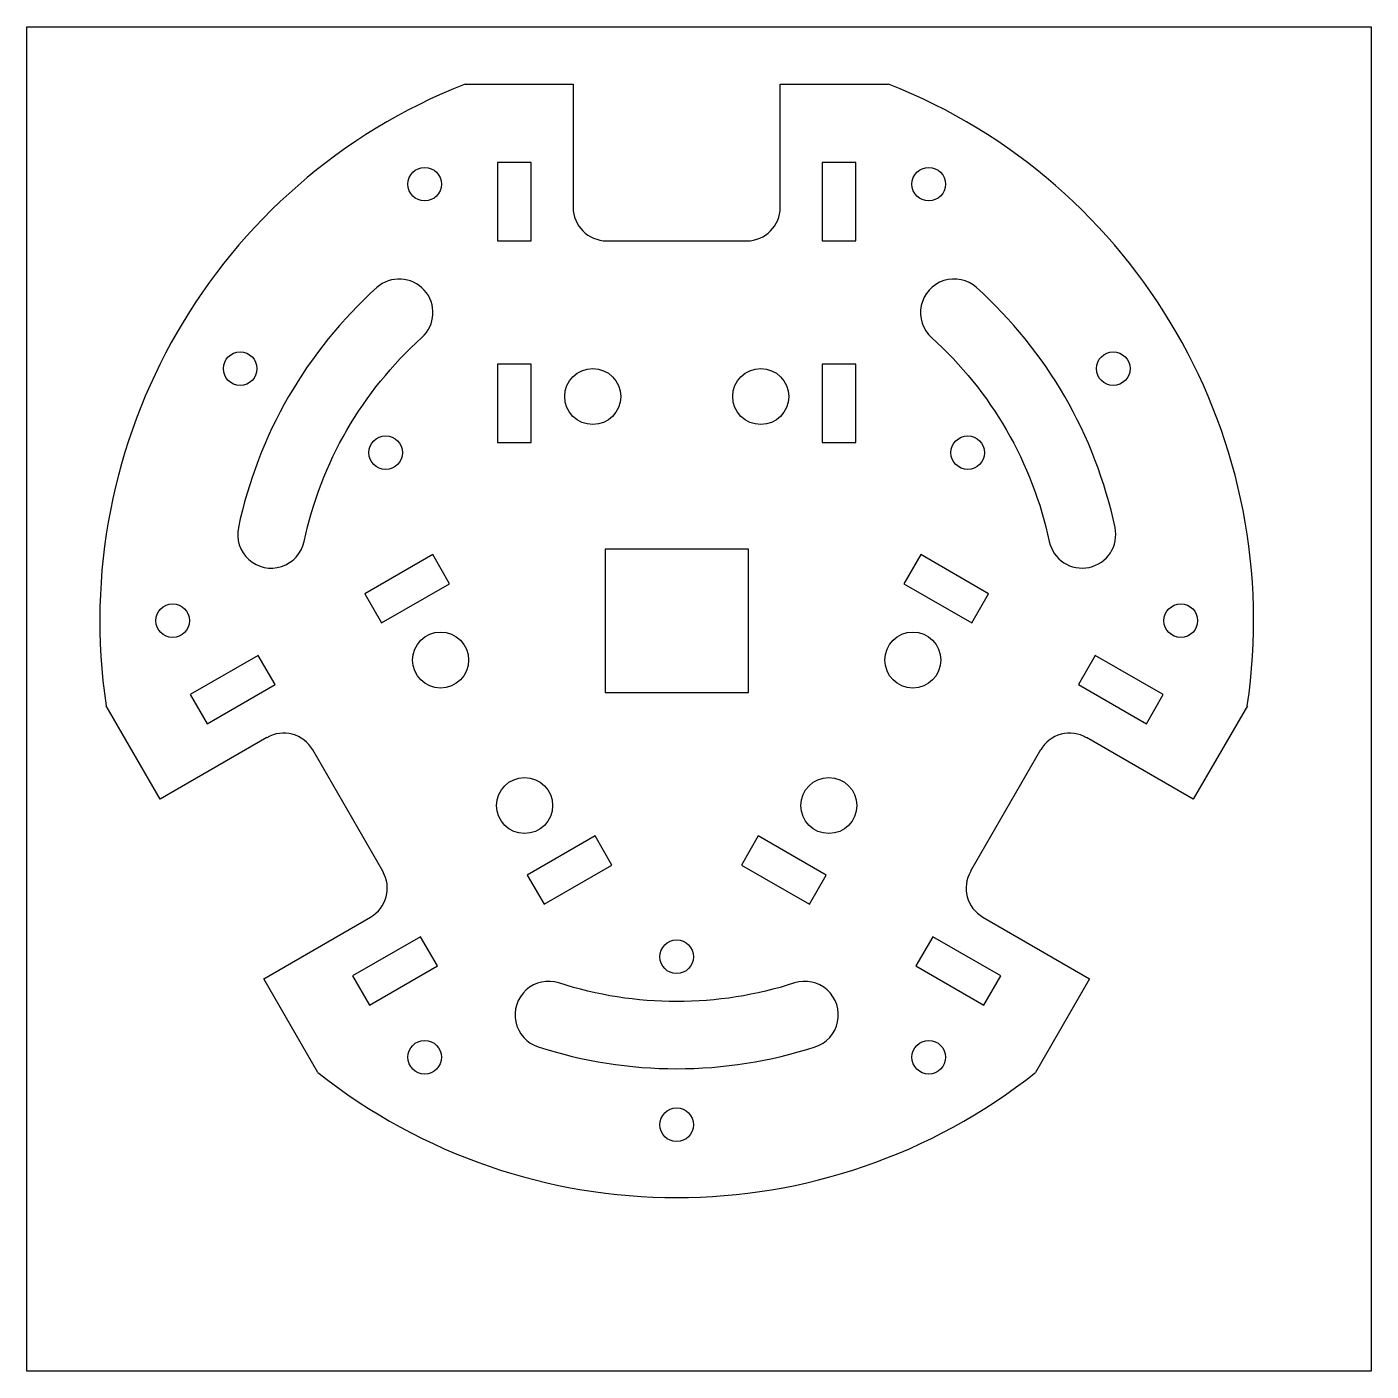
# Model space of a CAD drawing. Header units: millimetres. Extents: x -58 to 62, y -67 to 53.
import ezdxf

# ---------------------------------------------------------------- set-up
doc = ezdxf.new("R2010")
doc.units = ezdxf.units.MM

msp = doc.modelspace()

# ---------------------------------------------------------------- linework, layer by layer
for p, q in [((-18.9, 47.91), (-9.25, 47.91)), ((-9.25, 47.91), (-9.25, 36.91)), ((9.25, 36.91), (9.25, 47.91)), ((9.25, 47.91), (18.9, 47.91)), ((-6.25, 33.91), (6.25, 33.91)), ((-46.11, -15.94), (-50.94, -7.59)), ((50.94, -7.59), (46.11, -15.94)), ((-36.59, -10.44), (-46.11, -15.94)), ((46.11, -15.94), (36.59, -10.44)), ((-26.24, -22.37), (-32.49, -11.54)), ((32.49, -11.54), (26.24, -22.37)), ((-36.86, -31.96), (-27.34, -26.46)), ((27.34, -26.46), (36.86, -31.96)), ((-32.04, -40.32), (-36.86, -31.96)), ((36.86, -31.96), (32.04, -40.32))]:
    msp.add_line(p, q)
for points in [[(-58.01, 53.01), (61.99, 53.01), (61.99, -66.99), (-58.01, -66.99)], [(-16, 40.91), (-16, 33.91), (-13, 33.91), (-13, 40.91)], [(16, 33.91), (16, 40.91), (13, 40.91), (13, 33.91)], [(-16, 22.91), (-16, 15.91), (-13, 15.91), (-13, 22.91)], [(16, 15.91), (16, 22.91), (13, 22.91), (13, 15.91)], [(6.4, -6.4), (6.4, 6.4), (-6.4, 6.4), (-6.4, -6.4)], [(-21.78, 5.9), (-27.84, 2.4), (-26.34, -0.2), (-20.28, 3.3)], [(27.84, 2.4), (21.78, 5.9), (20.28, 3.3), (26.34, -0.2)], [(-37.36, -3.1), (-43.43, -6.6), (-41.93, -9.2), (-35.86, -5.7)], [(43.43, -6.6), (37.36, -3.1), (35.86, -5.7), (41.93, -9.2)], [(-11.84, -25.31), (-5.78, -21.81), (-7.28, -19.21), (-13.34, -22.71)], [(5.78, -21.81), (11.84, -25.31), (13.34, -22.71), (7.28, -19.21)], [(-27.43, -34.31), (-21.36, -30.81), (-22.86, -28.21), (-28.93, -31.71)], [(21.36, -30.81), (27.43, -34.31), (28.93, -31.71), (22.86, -28.21)]]:
    msp.add_lwpolyline(points, close=True)
for points in [[(-22.75, 25.27, 1), (-26.77, 29.73, 0.158384), (-39.13, 8.32, 1), (-33.26, 7.07, -0.158384)], [(33.26, 7.07, 1), (39.13, 8.32, 0.158384), (26.77, 29.73, 1), (22.75, 25.27, -0.158384)], [(-10.51, -32.34, 1), (-12.36, -38.04, 0.158384), (12.36, -38.04, 1), (10.51, -32.34, -0.158384)]]:
    msp.add_lwpolyline(points, format="xyb", close=True)
for centre, radius in [((-22.5, 38.97), 1.5), ((22.5, 38.97), 1.5), ((-38.97, 22.5), 1.5), ((38.97, 22.5), 1.5), ((-7.5, 20.01), 2.5), ((7.5, 20.01), 2.5), ((-25.98, 15), 1.5), ((25.98, 15), 1.5), ((-45, 0), 1.5), ((45, 0), 1.5), ((-21.08, -3.51), 2.5), ((21.08, -3.51), 2.5), ((-13.58, -16.5), 2.5), ((13.58, -16.5), 2.5), ((0, -30), 1.5), ((-22.5, -38.97), 1.5), ((22.5, -38.97), 1.5), ((0, -45), 1.5)]:
    msp.add_circle(centre, radius)
for centre, radius, start, end in [((0, 0), 51.5, 111.5288, 188.4712), ((0, 0), 51.5, 351.5288, 68.4712), ((-6.25, 36.91), 3, 180, 270), ((6.25, 36.91), 3, 270, 0), ((-35.09, -13.04), 3, 30, 120), ((35.09, -13.04), 3, 60, 150), ((-28.84, -23.87), 3, 300, 30), ((28.84, -23.87), 3, 150, 240), ((0, 0), 51.5, 231.5288, 308.4712)]:
    msp.add_arc(centre, radius, start, end)

doc.saveas('drawing.dxf')
